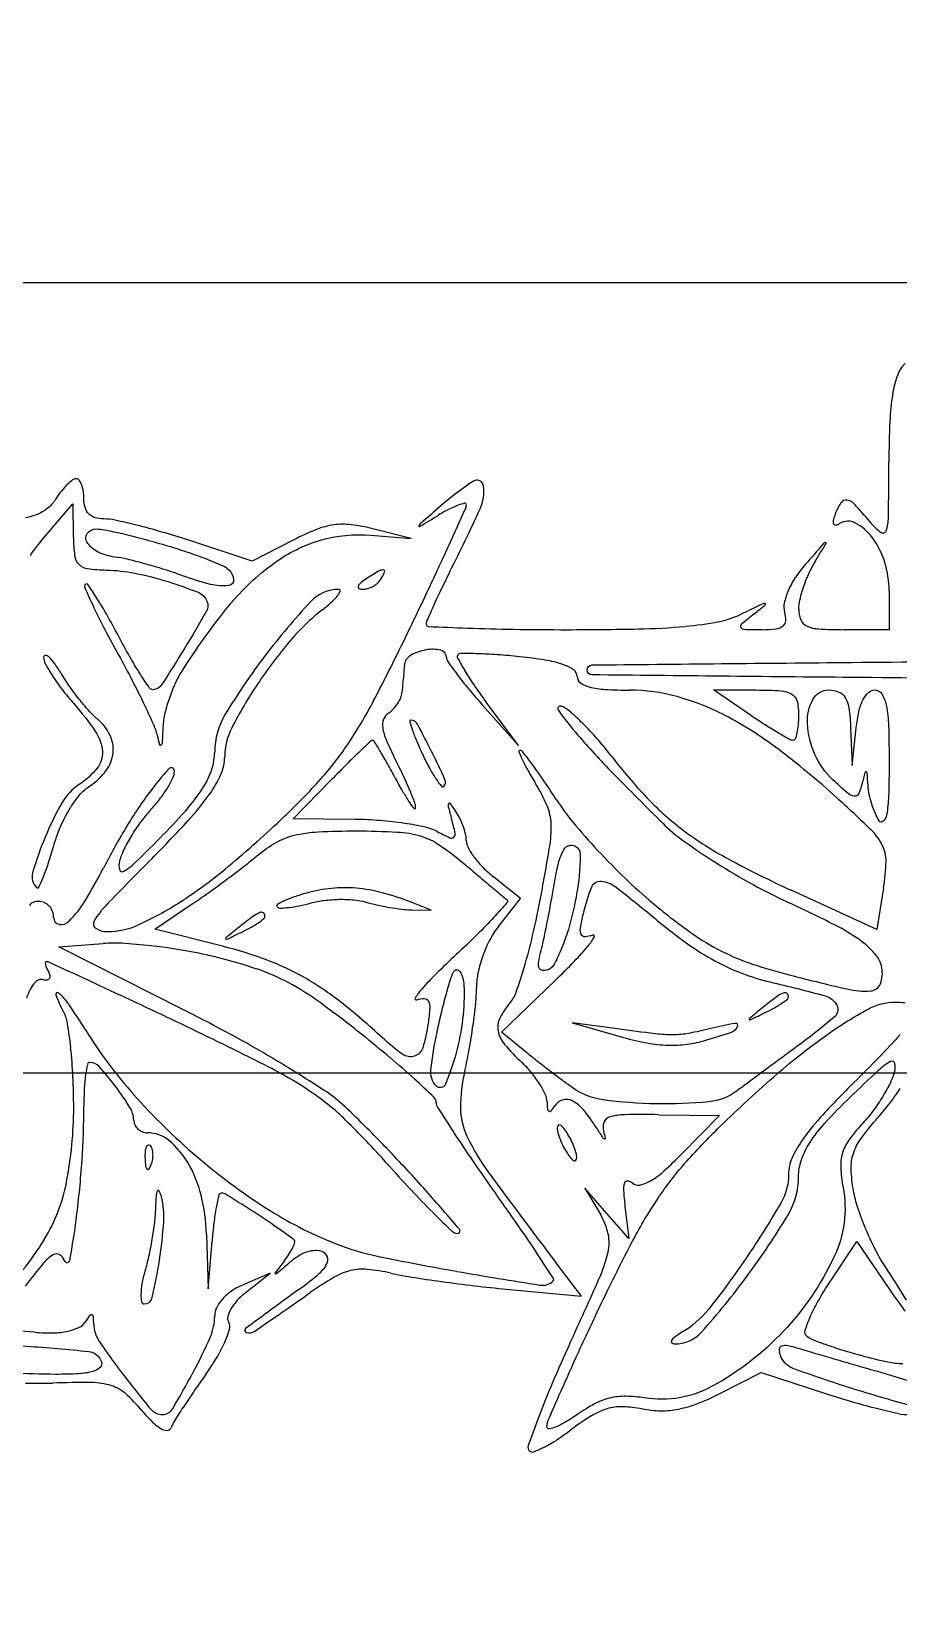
# Model space of a CAD drawing. Header units: inches. Extents: x -279 to 561, y -345 to 342.
# Drawn here: x -210.399 to -209.768, y -298.822 to -297.682 of the extents above; entities that cross this region are included whole.
import ezdxf

# ---------------------------------------------------------------- set-up
doc = ezdxf.new("R2010")
doc.units = ezdxf.units.IN
doc.header["$LTSCALE"] = 0.5
doc.header["$MEASUREMENT"] = 0

msp = doc.modelspace()

# ---------------------------------------------------------------- linework, layer by layer
at = {"linetype": 'ByBlock'}
for p, q in [((-212.4963, -297.8643), (-205.5513, -297.8643)), ((-211.6314, -298.4396), (-209.6314, -298.4396))]:
    msp.add_line(p, q, dxfattribs=at)
for p, q in [((-209.7746, -298.0889), (-209.7746, -298.1171)), ((-209.7746, -298.1171), (-209.8076, -298.1171)), ((-210.0443, -298.2013), (-210.0679, -298.1699)), ((-210.0705, -298.172), (-210.0443, -298.2013)), ((-210.2083, -298.2547), (-210.1805, -298.2262)), ((-210.1635, -298.2553), (-210.2083, -298.2547)), ((-210.043, -298.3128), (-210.0626, -298.2971)), ((-209.7836, -298.3354), (-209.8459, -298.3068)), ((-209.7787, -298.305), (-209.7836, -298.3354)), ((-210.059, -298.3331), (-210.043, -298.3128)), ((-210.379, -298.3481), (-210.3467, -298.3456)), ((-210.2876, -298.3941), (-210.379, -298.3481)), ((-209.9423, -298.4702), (-209.8982, -298.4708)), ((-209.8982, -298.4708), (-209.9257, -298.4989)), ((-209.9801, -298.542), (-209.9962, -298.5237)), ((-209.9962, -298.5237), (-209.9845, -298.5432)), ((-209.9641, -298.5603), (-209.9801, -298.542)), ((-209.967, -298.5367), (-209.9641, -298.5603)), ((-210.2715, -298.5571), (-210.2702, -298.597)), ((-210.2702, -298.597), (-210.2674, -298.5622)), ((-209.9986, -298.6024), (-210.0173, -298.5777)), ((-210.2252, -298.5856), (-210.2453, -298.5943)), ((-210.2427, -298.5994), (-210.2252, -298.5856)), ((-210.0533, -298.5972), (-209.9986, -298.6024)), ((-210.3967, -298.6286), (-210.4276, -298.6263)), ((-209.8984, -298.6735), (-209.8678, -298.6579)), ((-209.8678, -298.6579), (-209.821, -298.6732))]:
    msp.add_line(p, q)
for points in [[(-205.7268, -301.7472, -0.00001), (-206.5474, -301.7491, -0.000412)], [(-206.5419, -301.7376, -0.00001), (-205.7268, -301.74, -0.41338)], [(-210.3996, -298.063, -0.026326), (-210.3901, -298.0505), (-210.3687, -298.0255), (-210.3684, -298.0493, 0.026986), (-210.3674, -298.0631, 0.166416), (-210.3644, -298.0695, 0.166382), (-210.3581, -298.0726, 0.026972), (-210.3442, -298.0737, -0.043854), (-210.3236, -298.076, -0.025504), (-210.2994, -298.0821, -0.019362), (-210.2776, -298.0899, -0.207218), (-210.2711, -298.0964, -0.227029), (-210.2716, -298.1039, -0.007404), (-210.2875, -298.1308, -0.007158), (-210.3041, -298.1573, -0.242617), (-210.3104, -298.1608, -0.258637), (-210.3129, -298.1596, -0.007626), (-210.3198, -298.1493, -0.013458), (-210.3275, -298.1364, -0.008656), (-210.3358, -298.1212, 0.008028), (-210.3441, -298.1061, 0.013878), (-210.3514, -298.0939, 0.00792), (-210.3577, -298.0843, 0.469124), (-210.3596, -298.0842, 0.309765), (-210.36, -298.0866, 0.004983), (-210.354, -298.0997, 0.011064), (-210.3464, -298.1153, 0.00687), (-210.3367, -298.1332, -0.006845), (-210.3266, -298.1519, -0.007887), (-210.3175, -298.1701, -0.007175), (-210.3103, -298.1857, -0.044783), (-210.3074, -298.194, 0.013399), (-210.3056, -298.2008, 0.608964), (-210.3044, -298.201, 0.150403), (-210.3035, -298.1986, 0.005027), (-210.303, -298.1883, -0.044745), (-210.3018, -298.179, -0.024683), (-210.2987, -298.168, -0.024426), (-210.2945, -298.1571, -0.035774), (-210.2897, -298.148, -0.030324), (-210.2552, -298.0998, -0.0659), (-210.2222, -298.0686, -0.085708), (-210.1885, -298.052, -0.091702), (-210.1519, -298.0483), (-210.1226, -298.0507), (-210.1505, -298.0436, 0.031799), (-210.1662, -298.0407, 0.065785), (-210.1787, -298.0408, 0.059984), (-210.1915, -298.0442, 0.022654), (-210.2083, -298.0519), (-210.2383, -298.0672), (-210.285, -298.0518, 0.00836), (-210.304, -298.046, 0.009569), (-210.3223, -298.041, 0.008815), (-210.3379, -298.0374, 0.052604), (-210.3462, -298.0365, -0.073895), (-210.3525, -298.0356, -0.124546), (-210.3571, -298.0328, -0.123611), (-210.3598, -298.0282, -0.072168), (-210.3607, -298.0218, 0.036145), (-210.3611, -298.0162, 0.054652), (-210.3624, -298.0115, 0.071555), (-210.3642, -298.0082, 0.234711), (-210.3663, -298.0072, 0.163755), (-210.369, -298.0081, 0.033519), (-210.3729, -298.0115, 0.03201), (-210.3771, -298.0162, 0.025323), (-210.381, -298.0218, -0.077098), (-210.3866, -298.0283, -0.072968), (-210.3939, -298.0329, -0.063485), (-210.4032, -298.0356, -0.039973)], [(-209.7666, -298.4118, -0.008599), (-209.782, -298.4283, -0.005644), (-209.8003, -298.4468, 0.010939), (-209.8229, -298.4702, 0.031619), (-209.8372, -298.4877, 0.046785), (-209.8453, -298.5017, 0.108591), (-209.8479, -298.5135, -0.132148), (-209.8536, -298.5346, -0.017468), (-209.8783, -298.574, -0.019483), (-209.906, -298.6117, -0.092933), (-209.9262, -298.6291, 0.026777), (-209.9307, -298.6321, 0.101984), (-209.933, -298.6346, 0.347515), (-209.9328, -298.6362, 0.186507), (-209.9308, -298.637, 0.221226), (-209.9112, -298.6285, 0.021787), (-209.8777, -298.5873, 0.025063), (-209.8482, -298.543, 0.135406), (-209.8406, -298.5154, -0.082591), (-209.8385, -298.5031, -0.061045), (-209.8325, -298.4906, -0.041978), (-209.8214, -298.4763, -0.014652), (-209.8031, -298.4575, -0.004709), (-209.7823, -298.4377, -0.060232), (-209.7737, -298.4313, -0.514001), (-209.7707, -298.4327, -0.116476), (-209.771, -298.4394, -0.047529), (-209.7743, -298.4479, -0.021708), (-209.7801, -298.4581, -0.021266), (-209.7872, -298.4685, -0.027411), (-209.7947, -298.4774, 0.03211), (-209.804, -298.4888, 0.08399), (-209.8087, -298.4983, 0.085125), (-209.8099, -298.5087, 0.033614), (-209.8082, -298.523, -0.158051), (-209.8148, -298.5739, -0.078673), (-209.8518, -298.6281, -0.079263), (-209.9034, -298.6679, -0.166428), (-209.9527, -298.6764, 0.037682), (-209.9664, -298.6752, 0.062277), (-209.978, -298.6765, 0.060859), (-209.989, -298.6807, 0.034282), (-210.0012, -298.6882, -0.018817), (-210.0099, -298.6938, -0.038204), (-210.0171, -298.6975, -0.062175), (-210.0221, -298.6988, -0.456562), (-210.0237, -298.6974, -0.10249), (-210.0227, -298.6926, -0.001789), (-210.012, -298.6681, -0.004438), (-209.9992, -298.6397, -0.002933), (-209.9839, -298.6072, -0.009576), (-209.9611, -298.5617, -0.02677), (-209.9428, -298.531, -0.032215), (-209.9235, -298.5058, -0.020133), (-209.8978, -298.4788, -0.013636), (-209.8562, -298.4405, -0.025045), (-209.8199, -298.412, -0.029072), (-209.79, -298.3933, -0.125647), (-209.7699, -298.3882, -0.031444), (-209.7633, -298.3886, -0.048618)], [(-209.762, -298.6052, 0.006068), (-209.7778, -298.5803, -0.027376), (-209.785, -298.5679, -0.018551), (-209.7918, -298.553, -0.018725), (-209.7974, -298.538, -0.035152), (-209.8006, -298.5256, -0.034467), (-209.8023, -298.5097, -0.091122), (-209.8007, -298.4984, -0.078555), (-209.7951, -298.4875, -0.021166), (-209.7828, -298.4722, 0.016022), (-209.774, -298.4616, 0.020026), (-209.7667, -298.4512, 0.018643)], [(-209.7648, -298.6515, -0.055423), (-209.7755, -298.6504, -0.010879), (-209.7944, -298.6458, -0.009367), (-209.8082, -298.6418, -0.012134), (-209.8208, -298.6376, -0.00991), (-209.8311, -298.6337, -0.09867), (-209.8349, -298.6311, -0.278709), (-209.8358, -298.6274, -0.026428), (-209.8325, -298.6181, -0.027753), (-209.8268, -298.6067, -0.018042), (-209.8192, -298.5942), (-209.7982, -298.5625), (-209.7791, -298.5906, 0.00706), (-209.7632, -298.6132, 0.681456)]]:
    msp.add_lwpolyline(points, format="xyb")
for points in [[(-210.3016, -298.0555, -0.009655), (-210.2859, -298.0604, -0.012117), (-210.2715, -298.0656, -0.010341), (-210.2597, -298.0705, -0.087649), (-210.255, -298.0737, -0.187665), (-210.2517, -298.0807, -0.397806), (-210.2552, -298.0849, -0.092771), (-210.2686, -298.0841, -0.025366), (-210.2889, -298.0778, 0.010662), (-210.3022, -298.0733, 0.009447), (-210.3164, -298.0691, 0.009529), (-210.3292, -298.0658, 0.028417), (-210.3382, -298.0642, -0.088765), (-210.3503, -298.0606, -0.129422), (-210.3585, -298.0532, -0.325508), (-210.3582, -298.047, -0.22799), (-210.3517, -298.0438, -0.05056), (-210.3455, -298.0444, -0.006664), (-210.3327, -298.0472, -0.007679), (-210.3176, -298.051, -0.006368)], [(-210.1556, -298.0804, 0.027275), (-210.1597, -298.0834, 0.147021), (-210.1612, -298.0856, 0.37991), (-210.1605, -298.0871, 0.102799), (-210.1579, -298.0877, 0.074131), (-210.1542, -298.0872, 0.053889), (-210.1504, -298.0856, 0.054031), (-210.147, -298.0832, 0.075854), (-210.1446, -298.0804, 0.034464), (-210.1418, -298.0751, 0.541951), (-210.1427, -298.0736, 0.136158), (-210.1462, -298.0746, 0.008108)], [(-210.39, -298.137, 0.125975), (-210.3888, -298.1419, 0.018998), (-210.3836, -298.1506, 0.020301), (-210.3765, -298.1607, 0.016295), (-210.3681, -298.1709, -0.031305), (-210.3522, -298.1914, -0.132858), (-210.3472, -298.2059, -0.18985), (-210.3511, -298.218, -0.076977), (-210.3641, -298.2298, 0.117742), (-210.3764, -298.2428, 0.032357), (-210.3889, -298.2682, 0.027642), (-210.398, -298.2941, 0.273376), (-210.3952, -298.3048, 0.513114), (-210.3935, -298.3046, 0.016691), (-210.3903, -298.2974, 0.0194), (-210.3866, -298.2875, 0.010631), (-210.3828, -298.2751, -0.032078), (-210.3779, -298.261, -0.035015), (-210.3713, -298.2481, -0.038114), (-210.3639, -298.2376, -0.074415), (-210.3562, -298.2307, 0.0882), (-210.3445, -298.2197, 0.13357), (-210.3394, -298.2068, 0.142417), (-210.3418, -298.1937, 0.105999), (-210.3509, -298.1821, -0.037049), (-210.3565, -298.1767, -0.01448), (-210.3635, -298.1685, -0.014241), (-210.3705, -298.1592, -0.017198), (-210.3765, -298.15, 0.016834), (-210.3817, -298.1422, 0.046027), (-210.386, -298.1371, 0.155145), (-210.3887, -298.1358, 0.459462)], [(-208.4706, -298.1464, -0.411192), (-208.4741, -298.15, -0.000178), (-208.6629, -298.1519, -0.001771), (-208.8976, -298.1533, -0.000633), (-209.2325, -298.1537, -0.000633), (-209.5674, -298.1533, -0.001771), (-209.8021, -298.1519, -0.000178), (-209.9909, -298.15, -0.411192), (-209.9944, -298.1464, -0.411192), (-209.9909, -298.1428, -0.000178), (-209.8021, -298.1409, -0.001771), (-209.5674, -298.1395, -0.000633), (-209.2325, -298.1391, -0.000633), (-208.8976, -298.1395, -0.001771), (-208.6629, -298.1409, -0.000178), (-208.4741, -298.1428, -0.411192)], [(-209.8406, -298.1794, -0.02085), (-209.8409, -298.1864, -0.033595), (-209.8418, -298.1923, -0.03672), (-209.843, -298.1966, -0.311053), (-209.8446, -298.1977, -0.128365), (-209.8472, -298.197, -0.005725), (-209.8554, -298.1923, -0.00932), (-209.865, -298.1864, -0.0065), (-209.8756, -298.1794), (-209.9026, -298.161), (-209.8716, -298.161, -0.014376), (-209.8533, -298.1616, -0.119582), (-209.8455, -298.164, -0.205822), (-209.8417, -298.1691, -0.05638)], [(-209.8027, -298.1885), (-209.8015, -298.216), (-209.7986, -298.1885, -0.027142), (-209.7967, -298.1767, -0.060485), (-209.7937, -298.1681, -0.091543), (-209.7898, -298.1629, -0.190048), (-209.7852, -298.161, -0.260064), (-209.78, -298.1639, -0.090016), (-209.7768, -298.1721, -0.040724), (-209.7751, -298.1872, -0.008323), (-209.7747, -298.2142, -0.007264), (-209.7751, -298.2383, -0.034623), (-209.7765, -298.252, -0.155409), (-209.7789, -298.2566, -0.477379), (-209.782, -298.2563, -0.043094), (-209.7847, -298.251, -0.024198), (-209.7873, -298.2442, -0.023992), (-209.7891, -298.237, -0.03581), (-209.79, -298.2306, 0.00257), (-209.7907, -298.2214, 0.319125), (-209.7914, -298.2205, 0.412665), (-209.7922, -298.221, 0.003031), (-209.7945, -298.2295, -0.04387), (-209.797, -298.2368, -0.333895), (-209.8001, -298.2384, -0.144107), (-209.8046, -298.2363, -0.008906), (-209.8156, -298.2264, -0.098866), (-209.8287, -298.2079, -0.09441), (-209.8341, -298.1855, -0.133732), (-209.8302, -298.168, -0.278084), (-209.8186, -298.161, -0.095094), (-209.8112, -298.1625, -0.168404), (-209.8066, -298.1665, -0.099064), (-209.8039, -298.1742, -0.021114)], [(-210.1139, -298.2086, 0.01281), (-210.109, -298.2182, 0.022706), (-210.1044, -298.2258, 0.020544), (-210.1005, -298.2311, 0.448677), (-210.0988, -298.2312, 0.312297), (-210.0979, -298.2263, 0.008718), (-210.1076, -298.2059, 0.009099), (-210.118, -298.1858, 0.275179), (-210.1227, -298.183, 0.49785), (-210.1235, -298.1841, 0.013938), (-210.1215, -298.1905, 0.018017), (-210.1183, -298.1988, 0.010063)], [(-210.0844, -298.2871, 0.000545), (-210.0735, -298.2963, 0.000758), (-210.0638, -298.3046, 0.00046), (-210.0555, -298.3115, 0.009778), (-210.053, -298.3135, -0.430315), (-210.0528, -298.3157, -0.006953), (-210.0623, -298.3264, -0.013222), (-210.0745, -298.3391, -0.007798), (-210.0897, -298.3536, 0.007869), (-210.1044, -298.3677, 0.018566), (-210.1148, -298.3787, 0.039981), (-210.1196, -298.3853, 0.716754), (-210.1185, -298.3866, -0.088978), (-210.113, -298.3856, -0.287545), (-210.11, -298.3875, -0.132284), (-210.109, -298.3927, -0.018484), (-210.1102, -298.4037, -0.035037), (-210.1141, -298.4215, -0.250124), (-210.1201, -298.4276, -0.235664), (-210.1288, -298.4262, -0.031571), (-210.1435, -298.4141, 0.019409), (-210.1737, -298.3883, 0.037421), (-210.2001, -298.3704, 0.040664), (-210.2272, -298.3577, 0.027911), (-210.2598, -298.3476), (-210.309, -298.3352), (-210.2818, -298.3168, 0.006905), (-210.2698, -298.3084, 0.00468), (-210.2564, -298.2986, 0.004715), (-210.2437, -298.2889, 0.009398), (-210.2338, -298.281, -0.047532), (-210.2207, -298.272, -0.067187), (-210.2076, -298.2668, -0.047203), (-210.1903, -298.2643, -0.012622), (-210.1626, -298.2636, -0.012729), (-210.1326, -298.2644, -0.060392), (-210.1157, -298.2673, -0.075871), (-210.1019, -298.2739, -0.027105)], [(-210.0046, -298.3218, -0.01945), (-210.0087, -298.3372, -0.026412), (-210.0138, -298.3508, -0.025418), (-210.0189, -298.3613, -0.187201), (-210.0231, -298.3647, -0.10437), (-210.0269, -298.3652, -0.250431), (-210.0292, -298.3637, -0.153246), (-210.0299, -298.3601, -0.039284), (-210.0288, -298.3542, 0.013291), (-210.027, -298.347, 0.003962), (-210.0247, -298.336, 0.003971), (-210.0222, -298.3235, 0.004284), (-210.02, -298.3113, -0.01161), (-210.0157, -298.2887, -0.066956), (-210.0115, -298.2774, -0.236794), (-210.0069, -298.274, -0.244371), (-210.0015, -298.2758, -0.191608), (-209.9996, -298.2803, -0.020256), (-209.9999, -298.2918, -0.022725), (-210.0015, -298.306, -0.016336)], [(-210.1985, -298.3088, 0.014181), (-210.2077, -298.3117, 0.026557), (-210.215, -298.3146, 0.030098), (-210.2198, -298.3172, 0.482908), (-210.22, -298.3188, 0.207612), (-210.2177, -298.3198, 0.020055), (-210.2115, -298.3193, 0.022838), (-210.2039, -298.3181, 0.016051), (-210.1954, -298.316, -0.037459), (-210.1858, -298.3142, -0.026056), (-210.1748, -298.3134, -0.026382), (-210.1642, -298.3138, -0.048183), (-210.1556, -298.3154, 0.016744), (-210.1475, -298.3175, 0.011991), (-210.1384, -298.3193, 0.012129), (-210.1295, -298.3205, 0.02533), (-210.1226, -298.321), (-210.108, -298.3213), (-210.1226, -298.3155, 0.028871), (-210.1435, -298.3087, 0.042998), (-210.1624, -298.3053, 0.046638), (-210.1804, -298.3054, 0.043756)], [(-209.8614, -298.3735, -0.00806), (-209.8213, -298.3836, -0.208599), (-209.8128, -298.3904, -0.350698), (-209.8144, -298.399, -0.018062), (-209.838, -298.4178, 0.00028), (-209.8521, -298.4282, 0.000284), (-209.8662, -298.4386, 0.000276), (-209.8783, -298.4476, 0.001173), (-209.8856, -298.453, -0.138013), (-209.9057, -298.4608, -0.028185), (-209.9443, -298.4623, -0.028962), (-209.9829, -298.4594, -0.119829), (-210.0046, -298.4509, -0.006966), (-210.0118, -298.4457, -0.003403), (-210.0209, -298.4389, -0.003375), (-210.0302, -298.4317, -0.004882), (-210.0384, -298.4251), (-210.0567, -298.4102), (-210.0178, -298.3726, 0.00834), (-210.0036, -298.3584, 0.019823), (-209.9937, -298.3473, 0.044146), (-209.9892, -298.3408, 0.702878), (-209.9904, -298.3394, -0.070512), (-209.996, -298.3407, -0.321426), (-209.9987, -298.339, -0.146051), (-209.9993, -298.3344, -0.016512), (-209.9972, -298.3239, -0.034651), (-209.9911, -298.3044, -0.333562), (-209.9842, -298.3002, -0.145031), (-209.9735, -298.3044, -0.00697), (-209.9434, -298.3287, 0.018394), (-209.9214, -298.3457, 0.030069), (-209.9014, -298.3582, 0.033765), (-209.8819, -298.3672, 0.033838)], [(-210.2476, -298.3336, 0.000942), (-210.2574, -298.3415, 0.387311), (-210.2575, -298.3423, 0.374075), (-210.2567, -298.3425, 0.000927), (-210.2453, -298.337, 0.015626), (-210.239, -298.3337, 0.022763), (-210.2337, -298.3304, 0.019609), (-210.2297, -298.3274, 0.225611), (-210.2289, -298.3256, 0.244706), (-210.2301, -298.3233, 0.258978), (-210.2326, -298.323, 0.060108), (-210.2378, -298.326, 0.008126)], [(-210.0898, -298.4252, -0.034757), (-210.0976, -298.448, -0.543026), (-210.1044, -298.4492, -0.218413), (-210.1082, -298.4376, -0.02582), (-210.1037, -298.4101, -0.006451), (-210.1007, -298.3967, -0.006838), (-210.0973, -298.3836, -0.006557), (-210.0941, -298.3724, -0.03088), (-210.0917, -298.3662, -0.602375), (-210.0871, -298.3659, -0.131484), (-210.0841, -298.3759, -0.036965), (-210.0851, -298.4008, -0.037185)], [(-209.8666, -298.3922, 0.000942), (-209.8764, -298.4001, 0.387311), (-209.8766, -298.4009, 0.374075), (-209.8758, -298.4011, 0.000927), (-209.8644, -298.3956, 0.015626), (-209.8581, -298.3923, 0.022763), (-209.8527, -298.389, 0.019609), (-209.8487, -298.386, 0.225611), (-209.8479, -298.3842, 0.244706), (-209.8491, -298.3819, 0.258978), (-209.8517, -298.3816, 0.060108), (-209.8568, -298.3846, 0.008126)], [(-209.9703, -298.4133, 0.021556), (-209.9526, -298.4176, 0.035711), (-209.9374, -298.4195, 0.040292), (-209.9235, -298.4191, 0.040074), (-209.9098, -298.4164, 0.012646), (-209.8906, -298.4106, 0.179977), (-209.885, -298.4061, 0.645059), (-209.8868, -298.4037, 0.015915), (-209.9045, -298.4075, -0.015483), (-209.9205, -298.411, -0.045336), (-209.9317, -298.4121, -0.030851), (-209.945, -298.4113, -0.004303), (-209.9724, -298.4077), (-210.0054, -298.4032)], [(-210.0162, -298.4797, 0.067616), (-210.0157, -298.4833, 0.024967), (-210.0141, -298.4881, 0.024204), (-210.0118, -298.4933, 0.026766), (-210.0091, -298.498, 0.027796), (-210.0063, -298.5018, 0.102785), (-210.0041, -298.5037, 0.335455), (-210.0026, -298.5034, 0.190341), (-210.002, -298.5017, 0.067616), (-210.0025, -298.4981, 0.024967), (-210.0041, -298.4933, 0.024204), (-210.0064, -298.4881, 0.026766), (-210.0091, -298.4834, 0.027796), (-210.0118, -298.4796, 0.102785), (-210.0141, -298.4778, 0.335455), (-210.0155, -298.478, 0.190341)], [(-210.3162, -298.5023, 0.018894), (-210.3158, -298.5078, 0.168741), (-210.3147, -298.5099, 0.470617), (-210.3134, -298.5098, 0.054073), (-210.3118, -298.5067, 0.051402), (-210.3106, -298.5027, 0.05415), (-210.3104, -298.4987, 0.060344), (-210.3109, -298.4951, 0.126455), (-210.3123, -298.4927, 0.296942), (-210.314, -298.4924, 0.208169), (-210.3153, -298.4937, 0.077125), (-210.3161, -298.4972, 0.028489)], [(-210.3086, -298.5384, -0.020642), (-210.3094, -298.5485, -0.011184), (-210.3112, -298.5609, -0.011124), (-210.3136, -298.5735, -0.017239), (-210.3163, -298.5842, 0.023347), (-210.3184, -298.5933, 0.041784), (-210.3192, -298.601, 0.056963), (-210.3187, -298.6063, 0.354322), (-210.3167, -298.6079, 0.351318), (-210.3109, -298.6033, 0.015137), (-210.3057, -298.576, 0.023029), (-210.3026, -298.5481, 0.079748), (-210.3042, -298.53, 0.045742), (-210.3058, -298.5257, 0.621813), (-210.3071, -298.5257, 0.101683), (-210.3081, -298.5293, 0.009519)], [(-210.3479, -298.6501, -0.289975), (-210.3489, -298.6542, -0.123829), (-210.3541, -298.6571, -0.053403), (-210.3643, -298.6588, -0.013746), (-210.3812, -298.6592, -0.017745), (-210.4136, -298.6581, -0.032578), (-210.4397, -298.6545, -0.043317), (-210.4569, -298.6494, -0.467721), (-210.4589, -298.6434, -0.262851), (-210.4476, -298.6371, -0.012329), (-210.4024, -298.6387, -0.011882), (-210.3572, -298.6426, -0.293977)], [(-209.7864, -298.6561, -0.007523), (-209.761, -298.6637, -0.056916), (-209.7496, -298.6688, -0.216022), (-209.7462, -298.6736, -0.247662), (-209.7479, -298.6789, -0.268487), (-209.7593, -298.6819, -0.010782), (-209.8023, -298.6693, -0.011519), (-209.8446, -298.6549, -0.228659), (-209.8538, -298.6453, -0.091576), (-209.8544, -298.6407, -0.307701), (-209.8527, -298.6384, -0.138495), (-209.8483, -298.6382, -0.020466), (-209.8397, -298.6405, 0.003298), (-209.8306, -298.6432, 0.001008), (-209.8168, -298.6473, 0.001009), (-209.8014, -298.6518, 0.001103)]]:
    msp.add_lwpolyline(points, format="xyb", close=True)
for centre, radius, start, end in [((-209.7465, -297.94), 0.0235, 135, 160.282), ((-209.6956, -297.9583), 0.0776, 160.2821, 170.6538), ((-209.6083, -297.9727), 0.166, 170.6538, 177.5274), ((-209.0228, -297.9979), 0.7521, 177.5274, 179.7669), ((-214.0564, -297.9775), 4.2816, 359.2258, 359.7669), ((-209.9539, -298.1956), 0.2237, 123.4382, 130.9877), ((-210.0746, -298.013), 0.00473, 7.5838, 123.4382), ((-210.1004, -298.0164), 0.0308, 335.3838, 7.5838), ((-204.5231, -304.4458), 8.5037, 130.98777, 131.12414), ((-210.029, -298.155), 0.1419, 117.6188, 121.2044), ((-218.2776, -294.3102), 8.999, 335.40638, 335.58835), ((-210.0672, -298.0821), 0.0595, 110.756, 117.6189), ((-211.3449, -297.4462), 1.3997, 333.3173, 335.3838), ((-210.077, -298.0562), 0.0318, 101.9814, 110.756), ((-210.0834, -298.0261), 0.00104, 360, 101.9814), ((-210.0905, -298.0261), 0.00814, 335.5883, 0.0001), ((-209.7819, -298.0455), 0.0344, 159.0065, 166.7801), ((-209.7696, -298.0503), 0.0476, 147.4288, 159.0064), ((-209.8062, -298.0269), 0.00415, 78.5225, 147.4288), ((-209.8075, -298.0331), 0.0106, 42.993, 78.5225), ((-210.0188, -298.2302), 0.2995, 39.8359, 42.9929), ((-210.1139, -298.0424), 0.00305, 131.1242, 165.1215), ((-210.1165, -298.0417), 0.000373, 165.1217, 300.9443), ((-211.9419, -294.9969), 3.5504, 300.944, 301.2044), ((-209.8118, -298.0385), 0.0037, 166.7801, 206.8188), ((-209.8138, -298.0395), 0.00145, 206.8189, 281.7804), ((-209.8153, -298.0323), 0.00878, 281.7804, 301.7174), ((-209.8046, -298.0497), 0.0116, 62.057, 121.7174), ((-209.816, -298.0712), 0.0359, 36.3175, 62.0569), ((-209.747, -298.0034), 0.0546, 219.836, 231.8477), ((-209.8086, -298.0349), 0.0334, 342.1401, 359.2259), ((-212.6339, -296.8933), 2.7923, 334.7331, 335.4064), ((-204.6189, -302.5861), 6.9002, 138.95084, 139.11379), ((-212.1683, -296.6516), 2.7348, 328.8225, 329.1454), ((-209.82, -298.0569), 0.00348, 106.6313, 138.9508), ((-209.8209, -298.054), 0.000386, 329.1455, 106.6314), ((-209.8376, -298.087), 0.0627, 17.5139, 36.3175), ((-209.7792, -298.0443), 0.00245, 231.8476, 342.1401), ((-209.7553, -298.1117), 0.0856, 148.8225, 155.4195), ((-209.297, -298.4754), 0.8923, 153.3174, 154.2852), ((-209.7642, -298.1312), 0.0944, 139.1138, 146.5154), ((-209.734, -298.1214), 0.109, 155.4195, 160.923), ((-209.8436, -298.0889), 0.0689, 360, 17.5139), ((-210.1752, -298.1158), 0.028, 90, 137.1058), ((-210.1827, -298.0865), 0.00888, 321.252, 343.5358), ((-210.1752, -298.0888), 0.00101, 343.5356, 90), ((-214.7125, -295.9123), 5.0908, 334.3036, 334.7331), ((-209.6165, -298.3215), 0.5377, 154.2853, 155.6998), ((-209.8061, -298.1073), 0.0459, 156.3992, 167.8818), ((-209.7894, -298.1146), 0.0642, 146.5154, 156.3992), ((-209.7447, -298.1177), 0.0977, 160.9231, 166.5807), ((-209.809, -298.4561), 0.5279, 137.1057, 142.6726), ((-210.268, -297.9996), 0.131, 308.1885, 312.0405), ((-210.2075, -298.0667), 0.0406, 312.0406, 321.252), ((-209.3156, -298.4574), 0.8678, 155.6997, 156.4395), ((-208.6952, -300.5593), 2.7256, 115.4743, 115.819), ((-210.243, -297.642), 0.5932, 308.5788, 309.6289), ((-209.865, -298.1041), 0.00601, 90, 115.4743), ((-209.865, -298.0985), 0.000465, 309.6287, 89.9998), ((-209.8379, -298.1004), 0.0134, 167.8818, 196.6125), ((-209.8099, -298.1022), 0.0307, 166.5807, 180), ((-210.0859, -298.2311), 0.1636, 128.1886, 139.6958), ((-210.105, -298.1132), 0.00667, 156.4395, 180.0001), ((-209.9444, -297.8751), 0.2405, 275.1293, 280.9117), ((-209.9117, -298.0451), 0.0674, 280.9117, 295.8189), ((-209.6604, -298.3723), 0.341, 128.5788, 130.542), ((-209.855, -298.1104), 0.00512, 308.0434, 358.3132), ((-209.8699, -298.11), 0.02, 358.3131, 16.6125), ((-209.8202, -298.1022), 0.0203, 180, 202.4808), ((-209.8312, -298.1067), 0.00847, 202.4808, 245.6646), ((-211.6276, -297.3967), 1.6673, 332.3972, 334.3035), ((-210.11, -298.1132), 0.00159, 179.9999, 267.5035), ((-209.888, -293.0203), 5.0993, 267.5035, 267.8264), ((-210.0282, -296.7149), 1.402, 267.8265, 269.1848), ((-210.0087, -295.343), 2.7741, 269.1848, 270), ((-210.0087, -295.7022), 2.4149, 270, 271.2216), ((-209.968, -297.6132), 0.5035, 271.2216, 275.1293), ((-209.8809, -298.1146), 0.0019, 130.542, 207.8291), ((-209.8802, -298.1143), 0.00264, 207.8291, 268.5728), ((-209.8671, -297.5881), 0.5289, 268.5729, 270), ((-209.8671, -298.0243), 0.0928, 270, 276.2485), ((-209.8581, -298.1064), 0.0101, 276.2485, 308.0434), ((-209.8245, -298.0919), 0.0247, 245.6645, 266.8281), ((-209.8076, -297.7866), 0.3305, 266.8281, 270), ((-209.8491, -298.4254), 0.4774, 142.6727, 148.8765), ((-209.952, -298.3446), 0.3391, 139.6958, 146.3675), ((-210.1056, -298.1666), 0.0353, 100.2083, 119.6535), ((-210.107, -298.1586), 0.0272, 77.2881, 100.2083), ((-210.1022, -298.1373), 0.00531, 1.1364, 77.2881), ((-210.0871, -298.1368), 0.00195, 135, 208.6292), ((-210.086, -298.1379), 0.00356, 89.6012, 135), ((-210.0894, -298.6406), 0.5062, 88.2592, 89.6011), ((-210.084, -298.4599), 0.3254, 85.7582, 88.2592), ((-210.1018, -298.7005), 0.5667, 84.1074, 85.7581), ((-209.2235, -298.2331), 0.9084, 174.2895, 174.5984), ((-210.1187, -298.1436), 0.00876, 119.6535, 174.2894), ((-210.0908, -298.1371), 0.00603, 181.1363, 215.2557), ((-209.8116, -297.9397), 0.3479, 215.2558, 217.1177), ((-209.8569, -298.0112), 0.2641, 208.6291, 210.8849), ((-209.911, -298.0435), 0.2012, 210.8849, 214.5474), ((-210.0762, -298.4526), 0.3175, 80.6984, 84.1074), ((-210.0378, -298.2178), 0.0796, 71.1639, 80.6983), ((-210.0228, -298.1739), 0.0332, 56.0107, 71.1639), ((-210.0074, -298.1511), 0.00565, 360, 56.0107), ((-209.9532, -298.3438), 0.3377, 146.3675, 152.6162), ((-209.5318, -298.2107), 0.5993, 175.0142, 175.4261), ((-208.6442, -298.2881), 1.4903, 174.8056, 175.0142), ((-208.5859, -298.2934), 1.5488, 174.5983, 174.8055), ((-209.8637, -297.9791), 0.2827, 217.1177, 219.885), ((-209.7616, -297.9406), 0.3826, 214.5475, 216.8115), ((-209.9961, -298.1511), 0.00563, 180, 234.0455), ((-209.9879, -298.1397), 0.0197, 234.0455, 255.38), ((-209.9779, -298.1014), 0.0593, 255.38, 266.6538), ((-210.4452, -298.0149), 0.3331, 326.107, 332.3972), ((-210.1537, -298.157), 0.0255, 326.6778, 337.4925), ((-210.1422, -298.1618), 0.013, 337.4925, 355.4261), ((-209.7326, -297.8696), 0.4535, 219.8851, 221.8271), ((-209.9627, -297.8422), 0.3189, 266.6539, 269.8976), ((-209.9635, -298.2901), 0.129, 74.5183, 89.8976), ((-209.9768, -298.3383), 0.179, 62.4835, 74.5183), ((-210.2122, -298.2062), 0.0533, 148.8765, 180), ((-210.1343, -298.1853), 0.00879, 122.6194, 160.2712), ((-210.1496, -298.1615), 0.0195, 302.6194, 316.1484), ((-210.1552, -298.1561), 0.0272, 316.1483, 326.6778), ((-210.0139, -298.1746), 0.0019, 69.0064, 215.4907), ((-209.82, -298.0364), 0.24, 215.4908, 220.9017), ((-210.0206, -298.1923), 0.0208, 49.0231, 69.0064), ((-210.13, -298.3182), 0.1875, 45.0598, 49.0232), ((-210.0176, -298.4166), 0.2673, 52.8536, 62.4834), ((-210.2126, -298.2095), 0.0455, 152.6162, 179.9999), ((-210.1308, -298.1866), 0.0126, 160.2713, 189.0473), ((-210.1056, -298.1825), 0.0381, 189.0472, 203.5906), ((-210.1494, -298.3376), 0.215, 40.9726, 45.0599), ((-210.3603, -298.0719), 0.2308, 318.1831, 326.1071), ((-208.908, -299.5167), 1.8127, 133.3333, 133.6936), ((-210.1506, -298.1996), 0.00193, 90.0001, 133.3334), ((-210.1506, -298.199), 0.00134, 31.7314, 90.0001), ((-210.7263, -298.555), 0.6782, 30.9958, 31.7313), ((-209.894, -298.0901), 0.269, 203.5906, 207.029), ((-209.5004, -297.7595), 0.6629, 220.9017, 224.182), ((-210.1787, -298.363), 0.2538, 37.3638, 40.9725), ((-210.257, -298.7325), 0.6637, 47.9718, 52.8536), ((-210.3046, -298.2062), 0.0391, 341.3746, 0), ((-210.29, -298.2095), 0.0318, 336.0474, 360), ((-209.3622, -299.0252), 1.1436, 134.9117, 135.682), ((-209.7319, -298.6543), 0.62, 133.6936, 134.9117), ((-210.4038, -298.3613), 0.302, 29.052, 30.9959), ((-210.6308, -298.4874), 0.5617, 27.8303, 29.0521), ((-210.4706, -298.3843), 0.3783, 25.1066, 27.029), ((-210.0434, -298.2058), 0.000777, 89.9999, 201.9235), ((-209.9414, -298.1647), 0.1107, 201.9236, 205.332), ((-210.0434, -298.2076), 0.00259, 37.5303, 90), ((-209.9313, -298.1599), 0.1219, 205.332, 209.4617), ((-210.551, -298.5975), 0.6427, 36.4649, 37.5303), ((-210.3191, -298.4262), 0.3544, 34.1652, 36.465), ((-209.6815, -297.9834), 0.3717, 217.3638, 223.6338), ((-210.1541, -298.3516), 0.1967, 137.3899, 143.8488), ((-210.366, -298.192), 0.0775, 328.5104, 334.7701), ((-210.2972, -298.22), 0.00237, 359.9999, 137.3899), ((-210.3065, -298.22), 0.0117, 334.7702, 0.0001), ((-210.3261, -298.199), 0.0618, 328.1463, 341.3747), ((-210.3379, -298.1882), 0.0842, 324.4652, 336.0474), ((-210.5397, -297.9114), 0.4715, 313.5393, 318.1831), ((-209.8501, -298.0752), 0.3212, 207.8304, 209.898), ((-210.3612, -298.333), 0.2575, 22.5422, 25.1067), ((-209.7991, -298.0853), 0.2737, 209.4617, 211.7174), ((-210.5556, -298.5867), 0.6402, 32.6882, 34.1652), ((-208.4096, -296.6994), 2.1839, 224.182, 225.5316), ((-210.0222, -298.4479), 0.3601, 143.8488, 148.865), ((-210.3799, -298.1834), 0.0938, 322.4118, 328.5103), ((-210.4276, -298.1241), 0.1944, 317.2482, 324.4651), ((-210.372, -298.1704), 0.1158, 318.927, 328.1462), ((-210.0292, -298.1782), 0.1145, 209.898, 214.3608), ((-210.3809, -298.3412), 0.2789, 20.5764, 22.5422), ((-210.1357, -298.2933), 0.122, 23.1271, 31.7174), ((-210.2433, -298.313), 0.0944, 136.936, 143.6515), ((-210.3914, -298.1746), 0.1083, 316.936, 322.4118), ((-210.6273, -297.948), 0.4545, 315.5901, 318.927), ((-210.0861, -298.2171), 0.0457, 214.3608, 221.2926), ((-210.1199, -298.2468), 0.000629, 221.2928, 356.7974), ((-210.1281, -298.2463), 0.00886, 356.7972, 20.5764), ((-210.0923, -298.2453), 0.00338, 154.9828, 194.4763), ((-209.7011, -298.1443), 0.4073, 194.4763, 195.781), ((-210.0947, -298.2441), 0.000696, 38.2177, 154.9829), ((-210.1854, -298.3155), 0.1161, 34.997, 38.2175), ((-210.1214, -298.2707), 0.038, 26.2366, 34.997), ((-210.0572, -298.2598), 0.0366, 2.0661, 23.127), ((-209.8785, -298.1522), 0.1643, 212.6882, 219.8403), ((-209.7992, -298.0956), 0.2091, 223.6337, 233.2783), ((-210.4196, -298.9129), 0.9065, 45.8732, 47.9718), ((-210.2089, -298.3384), 0.1372, 143.6514, 148.7263), ((-211.0628, -297.5369), 1.0595, 315.1918, 317.2482), ((-210.7946, -297.6432), 0.8415, 309.8404, 313.5393), ((-210.1675, -298.5433), 0.2881, 85.5535, 89.1935), ((-210.1659, -298.5225), 0.2672, 81.7021, 85.5534), ((-210.1608, -298.4877), 0.232, 77.8861, 81.7021), ((-210.1191, -298.2933), 0.0331, 61.845, 77.8861), ((-210.2782, -298.3074), 0.1924, 12.6597, 15.781), ((-210.1385, -298.2792), 0.0571, 19.7822, 26.2366), ((-210.1352, -298.278), 0.0536, 13.2033, 19.7822), ((-210.1066, -298.2615), 0.086, 350.4496, 2.0661), ((-209.6278, -297.943), 0.4909, 219.8402, 223.0032), ((-209.8451, -298.1619), 0.1347, 225.5316, 234.3114), ((-209.9561, -298.4879), 0.4373, 148.865, 153.2009), ((-210.2173, -298.3332), 0.1273, 148.7264, 153.8993), ((-211.3203, -297.2691), 1.4246, 314.4436, 315.59), ((-210.0243, -298.1161), 0.1678, 241.845, 245.288), ((-210.0933, -298.2661), 0.00273, 245.2879, 311.0136), ((-210.0934, -298.2659), 0.00298, 311.0136, 12.6599), ((-210.1049, -298.2709), 0.0225, 0.5999, 13.2033), ((-210.0714, -298.2705), 0.011, 180.5999, 208.7005), ((-209.7681, -298.054), 0.2611, 233.2782, 241.7092), ((-209.6591, -297.9029), 0.4535, 234.3113, 237.8655), ((-209.8202, -298.295), 0.0457, 27.4321, 45.8733), ((-207.5492, -301.0271), 3.8929, 135.1918, 135.8842), ((-210.2891, -298.298), 0.0473, 153.8994, 164.7307), ((-210.0297, -298.2477), 0.0586, 208.7005, 216.8547), ((-210.0179, -298.2388), 0.0734, 216.8546, 224.5202), ((-211.8012, -297.9764), 1.8044, 349.1772, 350.4496), ((-209.5989, -297.916), 0.5304, 223.0032, 226.1197), ((-209.5038, -297.5629), 0.8188, 241.7091, 245.3063), ((-209.8014, -298.2852), 0.0245, 358.7223, 27.4322), ((-210.6341, -298.1454), 0.3222, 328.3676, 333.201), ((-210.3235, -298.2887), 0.0117, 164.7307, 195.7172), ((-210.3327, -298.2912), 0.0021, 195.7173, 301.3756), ((-210.3573, -298.2509), 0.0493, 301.3755, 314.4435), ((-210.4901, -298.0081), 0.3663, 302.9528, 309.8404), ((-210.0102, -298.2312), 0.0842, 224.5202, 231.4321), ((-209.6256, -297.8496), 0.5165, 237.8654, 241.3054), ((-209.9177, -298.2826), 0.1408, 350.8583, 358.7222), ((-209.7102, -298.0317), 0.3699, 226.1197, 230.2028), ((-209.6541, -297.9015), 0.4573, 241.3055, 245.0743), ((-210.3958, -298.3204), 0.00511, 111.4307, 150.3914), ((-210.3935, -298.3263), 0.0114, 90, 111.4308), ((-210.3935, -298.3246), 0.0097, 64.9616, 89.9999), ((-210.394, -298.3258), 0.011, 42.151, 64.9616), ((-210.3947, -298.3264), 0.012, 20.4165, 42.151), ((-210.4285, -298.272), 0.0808, 314.8533, 328.3676), ((-210.2944, -298.3653), 0.0691, 135.8842, 148.3689), ((-210.4158, -298.1227), 0.2297, 294.4229, 302.9528), ((-210.5938, -298.2073), 0.5751, 346.6758, 349.1772), ((-209.6222, -297.9261), 0.5074, 230.2029, 233.9185), ((-210.2732, -299.2337), 1.0117, 63.0394, 65.0743), ((-210.3957, -298.3268), 0.013, 0.0001, 20.4165), ((-210.3778, -298.3268), 0.00487, 180, 259.8176), ((-210.3773, -298.3236), 0.00814, 259.8175, 314.8533), ((-210.3499, -298.3311), 0.00396, 148.369, 236.3303), ((-210.3439, -298.3221), 0.0148, 236.3303, 270), ((-210.3439, -298.2811), 0.0558, 270, 294.4229), ((-210.0099, -298.3718), 0.0625, 141.8114, 152.4159), ((-210.4531, -298.2406), 0.4306, 343.568, 346.6757), ((-209.8125, -298.1872), 0.1843, 233.9185, 241.8307), ((-209.8838, -298.4682), 0.1529, 54.8251, 63.0394), ((-210.3382, -298.4598), 0.1145, 86.2744, 94.2602), ((-210.3566, -298.7434), 0.3986, 83.1192, 86.2744), ((-210.3615, -298.7842), 0.4398, 80.0142, 83.1192), ((-210.3439, -298.6838), 0.3378, 76.2303, 80.0142), ((-209.9814, -298.3866), 0.0946, 152.4159, 160.1845), ((-209.8235, -298.2078), 0.1609, 241.8307, 250.4166), ((-209.8294, -298.391), 0.0584, 40.4792, 54.8251), ((-210.3879, -298.3596), 0.000771, 90.0002, 168.1874), ((-210.385, -298.3602), 0.00379, 168.1874, 192.4242), ((-210.3776, -298.3586), 0.0113, 192.4241, 205.4355), ((-210.3879, -298.3642), 0.00539, 65.1985, 90), ((-210.3608, -298.3506), 0.0299, 205.4355, 211.7174), ((-221.9829, -323.4565), 27.6471, 65.13236, 65.19859), ((-210.34, -298.6679), 0.3214, 70.9146, 76.2303), ((-210.2868, -298.5143), 0.159, 61.9126, 70.9146), ((-209.9836, -298.3858), 0.0922, 160.1846, 168.031), ((-210.433, -298.2465), 0.4096, 340.8463, 343.568), ((-209.7727, -298.0651), 0.3123, 250.4166, 255.6441), ((-209.8017, -298.3674), 0.0221, 10.8222, 40.4792), ((-209.8009, -298.3672), 0.0213, 338.9453, 10.8222), ((-210.3824, -298.3875), 0.0193, 130.4818, 148.9722), ((-210.3919, -298.3764), 0.00469, 77.7204, 130.4818), ((-210.3885, -298.361), 0.0111, 257.7206, 274.2886), ((-210.3879, -298.3692), 0.00284, 274.2887, 320.0121), ((-210.3933, -298.3707), 0.00824, 11.328, 31.7174), ((-210.3875, -298.3695), 0.00238, 320.0121, 11.3279), ((-212.5137, -303.0266), 5.1294, 64.729, 65.1324), ((-210.307, -298.5521), 0.2018, 54.1428, 61.9126), ((-210.0225, -298.3776), 0.0525, 168.031, 180), ((-209.359, -296.4486), 1.981, 255.6441, 256.9763), ((-209.7886, -298.372), 0.00809, 273.6567, 338.9453), ((-210.3665, -298.3971), 0.0378, 148.9722, 161.9287), ((-210.38, -298.3825), 0.00119, 50.2915, 200.5737), ((-210.2875, -298.3478), 0.1, 200.5736, 208.155), ((-210.406, -298.4138), 0.0419, 34.4771, 50.2914), ((-210.1949, -298.3776), 0.1199, 354.3596, 0.0001), ((-210.0692, -298.3729), 0.0245, 319.6268, 340.8463), ((-209.7919, -298.3203), 0.0599, 256.9763, 273.6567), ((-210.4004, -298.4082), 0.0281, 9.3014, 28.1549), ((-210.7378, -298.6417), 0.4444, 31.6811, 34.477), ((-214.4524, -307.1334), 9.6709, 64.47812, 64.72907), ((-210.7996, -299.4114), 1.1389, 61.1805, 63.2795), ((-210.6216, -298.9874), 0.7388, 51.1847, 54.1429), ((-210.4775, -298.3497), 0.4039, 352.0767, 354.3597), ((-210.0063, -298.4263), 0.058, 139.6267, 153.0204), ((-210.697, -298.4568), 0.3287, 6.193, 9.3015), ((-210.0716, -298.2306), 0.3384, 211.6811, 221.6626), ((-211.4514, -300.8479), 2.7057, 63.07, 64.4781), ((-210.5149, -298.3445), 0.4416, 349.8242, 352.0768), ((-210.0453, -298.4064), 0.0142, 153.0205, 191.0622), ((-210.0385, -298.4051), 0.0212, 191.0623, 220.2522), ((-210.7476, -299.3168), 1.031, 58.9188, 61.1805), ((-210.8415, -299.2608), 1.0897, 49.7698, 51.1847), ((-209.9317, -298.3147), 0.1612, 220.2522, 226.7881), ((-210.7315, -298.4606), 0.3633, 2.8481, 6.193), ((-210.3564, -298.4338), 0.00174, 90.0001, 168.5583), ((-210.3564, -298.4412), 0.00907, 41.8629, 90), ((-210.5339, -298.8972), 0.6135, 47.5942, 49.7698), ((-210.402, -298.3647), 0.3269, 347.0022, 349.8242), ((-210.1003, -298.4941), 0.0851, 39.8978, 46.7882), ((-210.8183, -298.4649), 0.4502, 360, 2.8481), ((-210.2371, -298.4581), 0.1235, 172.2855, 177.0846), ((-210.2363, -298.4582), 0.1243, 168.5582, 172.2856), ((-210.5232, -298.5907), 0.2331, 37.2791, 41.8629), ((-210.3551, -298.6897), 0.285, 55.7091, 63.07), ((-210.6915, -299.2237), 0.9222, 56.7508, 58.9188), ((-209.9661, -298.4654), 0.1205, 167.0022, 179.8507), ((-210.0961, -298.4906), 0.0796, 32.658, 39.8978), ((-210.1203, -298.464), 0.2404, 177.0847, 179.9999), ((-210.4984, -298.5718), 0.2019, 31.9761, 37.2792), ((-210.2961, -298.6032), 0.1803, 45.7031, 55.7091), ((-210.2453, -298.5432), 0.1085, 46.2794, 56.7508), ((-210.858, -299.2521), 1.0941, 46.5677, 47.5943), ((-210.084, -298.4828), 0.0652, 25.0233, 32.658), ((-210.0372, -298.461), 0.0136, 0.5568, 25.0234), ((-210.652, -298.4649), 0.2839, 348.9135, 0), ((-210.9553, -298.464), 0.5946, 356.1808, 0), ((-210.343, -298.4747), 0.0186, 1.5247, 31.9761), ((-209.9691, -298.1393), 0.4757, 221.6626, 229.3955), ((-210.9099, -299.2381), 1.0701, 43.9879, 46.2794), ((-210.1093, -298.4612), 0.00498, 359.9999, 46.5678), ((-210.0969, -298.4612), 0.00744, 180, 212.4559), ((-208.4826, -297.4345), 1.9205, 212.4558, 213.0978), ((-210.0385, -298.4652), 0.0481, 179.8507, 205.3699), ((-209.9678, -298.4603), 0.0558, 180.5568, 185.8264), ((-210.0213, -298.4658), 0.00202, 185.8264, 244.0118), ((-210.0472, -298.445), 0.0347, 320.188, 327.5555), ((-210.0095, -298.469), 0.01, 105.623, 147.5554), ((-210.0096, -298.4685), 0.00947, 61.9246, 105.623), ((-210.018, -298.4841), 0.0272, 39.2952, 61.9245), ((-210.3156, -298.474), 0.0087, 181.5246, 205.3586), ((-210.3148, -298.4736), 0.00966, 205.3585, 227.3914), ((-210.5909, -298.9053), 0.6024, 41.6291, 45.703), ((-210.0216, -298.4664), 0.00137, 244.0122, 320.1882), ((-210.0902, -298.5433), 0.1206, 31.7998, 39.2953), ((-209.9736, -298.4792), 0.00929, 157.4153, 197.1429), ((-209.9761, -298.4782), 0.00663, 106.3251, 157.4152), ((-209.9665, -298.5109), 0.0407, 90.9152, 106.3251), ((-209.954, -299.295), 0.8249, 89.1876, 90.9152), ((-210.3144, -298.4732), 0.0101, 227.3914, 248.8313), ((-210.3144, -298.4731), 0.0103, 248.8314, 270), ((-210.3144, -298.5081), 0.0247, 50.6587, 90), ((-210.3363, -298.5348), 0.0592, 30.1869, 50.6586), ((-209.2724, -297.9494), 0.9777, 213.0978, 214.5803), ((-209.9353, -298.4162), 0.1623, 205.3699, 216.2586), ((-209.7256, -298.3172), 0.3084, 211.7997, 213.2649), ((-209.9803, -298.4843), 0.00386, 213.2648, 246.8282), ((-210.0607, -298.5061), 0.0818, 13.3613, 17.143), ((-209.9816, -298.4873), 0.000536, 246.8281, 13.3612), ((-209.9775, -298.1491), 0.4628, 229.3955, 237.2173), ((-210.8432, -299.1737), 0.9773, 41.535, 43.9879), ((-210.1096, -298.3193), 0.257, 311.7333, 315.6819), ((-211.0628, -298.4568), 0.7023, 352.8098, 356.1809), ((-210.3637, -298.5507), 0.091, 13.9175, 30.1868), ((-209.3075, -297.7647), 1.1146, 221.629, 223.0016), ((-208.6738, -297.5367), 1.7048, 214.5803, 215.558), ((-205.7077, -295.3155), 5.4051, 216.2587, 217.1243), ((-209.9805, -298.464), 0.0632, 300.5266, 311.7332), ((-210.498, -298.4951), 0.127, 328.6849, 348.9135), ((-209.9533, -298.5247), 0.0147, 161.6796, 183.5613), ((-209.9652, -298.5207), 0.00218, 84.7167, 161.6795), ((-209.9656, -298.525), 0.0065, 50.3099, 84.7167), ((-209.9574, -298.5151), 0.00643, 230.3098, 281.7927), ((-209.9612, -298.4968), 0.0251, 281.7928, 300.5266), ((-210.4077, -298.5616), 0.1363, 1.8993, 13.9174), ((-210.0682, -298.5754), 0.1997, 166.4796, 169.0922), ((-210.2607, -298.5291), 0.00173, 89.9999, 166.4795), ((-210.2607, -298.5346), 0.00724, 57.9058, 90), ((-211.2826, -300.1639), 1.9305, 57.285, 57.9059), ((-209.6605, -298.0939), 0.6319, 223.0015, 225.1008), ((-211.4886, -299.7455), 1.8396, 40.3887, 41.5351), ((-211.6991, -299.6992), 2.0139, 34.739, 35.5581), ((-209.778, -298.5137), 0.1903, 183.5612, 186.9233), ((-210.8718, -298.4809), 0.5098, 349.2468, 352.8099), ((-210.103, -298.5687), 0.1643, 169.0922, 173.0589), ((-210.6283, -299.1453), 0.7199, 55.6119, 57.2851), ((-210.0742, -298.2992), 0.2842, 237.2173, 248.4874), ((-209.314, -297.7462), 1.1228, 225.1008, 226.0959), ((-210.024, -298.5667), 0.0459, 12.1485, 30.7598), ((-209.9526, -298.587), 0.3158, 173.059, 175.4915), ((-210.4102, -298.8266), 0.3337, 52.6384, 55.6119), ((-210.0889, -298.5513), 0.00533, 226.0959, 269.9999), ((-210.0889, -298.5547), 0.00193, 270, 40.3887), ((-210.8914, -299.1392), 1.0311, 33.3873, 34.739), ((-210.0084, -298.5633), 0.03, 346.5313, 12.1485), ((-210.567, -298.4531), 0.2078, 313.9534, 328.6849), ((-210.2448, -298.5496), 0.0401, 326.9697, 334.6443), ((-210.2334, -298.555), 0.0275, 334.6443, 343.0308), ((-210.2086, -298.5626), 0.00149, 343.0307, 52.6384), ((-210.1921, -298.5879), 0.0188, 86.1391, 104.7572), ((-210.1916, -298.5801), 0.011, 58.2826, 86.1391), ((-210.1043, -298.3758), 0.202, 248.4875, 258.081), ((-209.9642, -298.9334), 0.5545, 140.223, 142.3839), ((-210.3654, -298.5994), 0.0325, 123.1235, 140.2231), ((-210.3807, -298.576), 0.00452, 60.6898, 123.1236), ((-210.3823, -298.579), 0.00788, 19.3299, 60.6899), ((-210.373, -298.5757), 0.00205, 199.33, 349.2468), ((-208.6658, -299.7774), 1.9599, 142.2185, 142.5414), ((-212.641, -295.7084), 3.7601, 310.0762, 310.2756), ((-210.275, -298.53), 0.0761, 322.2185, 326.9697), ((-210.1804, -298.6124), 0.0461, 120.0471, 130.2756), ((-210.19, -298.5958), 0.027, 104.7572, 120.0471), ((-210.2135, -298.56), 0.0353, 309.6007, 325.3058), ((-210.1887, -298.5754), 0.00552, 6.1649, 58.2825), ((-210.1908, -298.5757), 0.00766, 325.3059, 6.1648), ((-209.8242, -297.0488), 1.5581, 258.0809, 260.2091), ((-213.1433, -300.6233), 3.728, 33.0634, 33.3872), ((-210.0907, -298.5436), 0.1146, 336.2241, 346.5313), ((-210.2213, -298.5856), 0.000359, 142.5413, 263.2363), ((-210.2212, -298.5845), 0.00147, 263.2364, 310.0759), ((-210.3735, -298.3666), 0.2863, 306.2413, 309.6006), ((-210.0469, -298.8126), 0.2599, 120.4373, 124.9786), ((-210.1563, -298.6263), 0.0439, 103.5087, 120.4372), ((-210.158, -298.6192), 0.0366, 84.4129, 103.5088), ((-210.1688, -298.7295), 0.1474, 77.6379, 84.4129), ((-210.0812, -298.3296), 0.262, 257.6379, 260.9656), ((-209.9486, -297.4955), 1.1066, 260.9656, 262.107), ((-209.9315, -297.3728), 1.2305, 262.107, 263.2403), ((-209.3533, -294.3197), 4.3276, 260.209, 261.0204), ((-210.027, -298.5833), 0.0111, 261.0204, 315), ((-210.0201, -298.5902), 0.00139, 315.0001, 33.0635), ((-212.8418, -297.3316), 3.1208, 335.2824, 336.2241), ((-210.2328, -298.6285), 0.0362, 124.577, 138.2332), ((-210.2267, -298.6375), 0.0471, 113.3629, 124.5771), ((-210.209, -298.6421), 0.0544, 128.2951, 137.4322), ((-206.4647, -303.6993), 6.3257, 126.24125, 126.67601), ((-214.2021, -292.8737), 6.9883, 304.57457, 304.97862), ((-209.9565, -297.5837), 1.0181, 263.2402, 264.5466), ((-210.2515, -298.6168), 0.014, 153.858, 179.9999), ((-210.2391, -298.6229), 0.0278, 138.2331, 153.858), ((-210.2345, -298.6225), 0.0221, 150.1429, 166.0346), ((-210.2233, -298.629), 0.035, 137.4322, 150.1429), ((-210.3794, -298.5917), 0.0367, 281.2104, 294.3417), ((-210.3686, -298.6156), 0.0105, 294.3417, 327.62), ((-210.2845, -298.6689), 0.0891, 143.8997, 147.6201), ((-210.3552, -298.6174), 0.00156, 76.2811, 143.8996), ((-210.3552, -298.6173), 0.00143, 4.5685, 76.2812), ((-210.4342, -298.6236), 0.0807, 0.5763, 4.5685), ((-210.3315, -298.6225), 0.022, 180.5764, 214.0472), ((-210.3028, -298.6168), 0.0373, 336.2188, 359.9999), ((-210.3327, -298.6029), 0.0815, 336.1992, 343.4097), ((-210.2508, -298.6185), 0.00532, 166.0346, 211.7175), ((-210.2604, -298.6245), 0.00604, 343.4096, 31.7175), ((-210.242, -298.6272), 0.0016, 126.6759, 255.3859), ((-210.386, -298.4854), 0.1436, 265.7245, 271.1259), ((-210.3844, -298.5667), 0.0623, 271.1259, 281.2104), ((-209.9, -298.3309), 0.5428, 214.0471, 217.319), ((-210.6424, -298.4672), 0.4085, 332.1046, 336.2187), ((-210.3541, -298.5935), 0.1049, 329.1244, 336.1993), ((-210.2405, -298.6217), 0.0073, 255.386, 304.5746), ((-208.9573, -299.1198), 1.1555, 155.2824, 156.8355), ((-210.4055, -298.5628), 0.1647, 324.0805, 329.1245), ((-209.8017, -298.256), 0.6664, 217.319, 220.0159), ((-210.8091, -298.3789), 0.597, 329.2505, 332.1046), ((-209.7442, -299.0418), 0.6518, 144.0806, 145.3885), ((-210.3945, -298.318), 0.3477, 268.587, 271.8274), ((-210.3631, -299.302), 0.6368, 89.2722, 91.8274), ((-210.3556, -298.7156), 0.0504, 72.9164, 89.2721), ((-210.3492, -298.6945), 0.0283, 48.6637, 72.9163), ((-209.859, -298.9626), 0.5123, 145.3885, 146.9552), ((-209.4511, -298.9085), 0.6184, 156.8355, 159.3154), ((-210.4032, -298.756), 0.1102, 39.8282, 48.6637), ((-209.8736, -298.9531), 0.495, 146.9553, 148.3198), ((-209.9695, -298.72), 0.0372, 88.6426, 106.3504), ((-209.9707, -298.7712), 0.0884, 79.3748, 88.6425), ((-209.9429, -298.6068), 0.0791, 280.9534, 291.2588), ((-209.9765, -298.5203), 0.1719, 291.2588, 297.0289), ((-209.636, -298.1094), 0.5933, 251.8262, 253.7421), ((-209.6634, -298.2033), 0.4955, 253.7421, 255.9351), ((-210.2259, -298.6081), 0.1207, 219.8282, 225.1553), ((-210.3035, -298.6773), 0.0111, 220.0159, 270.6517), ((-210.2877, -298.6703), 0.033, 225.1552, 239.1204), ((-210.3035, -298.6797), 0.00874, 270.6517, 329.2505), ((-210.2678, -298.7098), 0.0317, 148.3198, 158.4616), ((-208.956, -299.0954), 1.1476, 159.3154, 160.4338), ((-209.8958, -298.8439), 0.1817, 121.7491, 127.3341), ((-209.9669, -298.7289), 0.0464, 106.3505, 121.749), ((-209.9399, -298.607), 0.0787, 259.3747, 269.3599), ((-209.9401, -298.6212), 0.0645, 269.3598, 280.9534), ((-209.6731, -298.2421), 0.4555, 255.9349, 257.9551), ((-209.7598, -298.6487), 0.0399, 257.9551, 270), ((-210.2998, -298.6905), 0.00954, 239.1203, 268.1609), ((-210.3, -298.6971), 0.00288, 268.1608, 338.4615), ((-210.1135, -298.5584), 0.1773, 303.2514, 307.3341), ((-210.0339, -298.7123), 0.00364, 160.4337, 224.9999), ((-210.0344, -298.7128), 0.00295, 225, 290.7344), ((-210.0611, -298.6422), 0.0784, 290.7343, 296.8559), ((-210.0696, -298.6253), 0.0974, 296.856, 303.2513)]:
    msp.add_arc(centre, radius, start, end)

doc.saveas('drawing.dxf')
